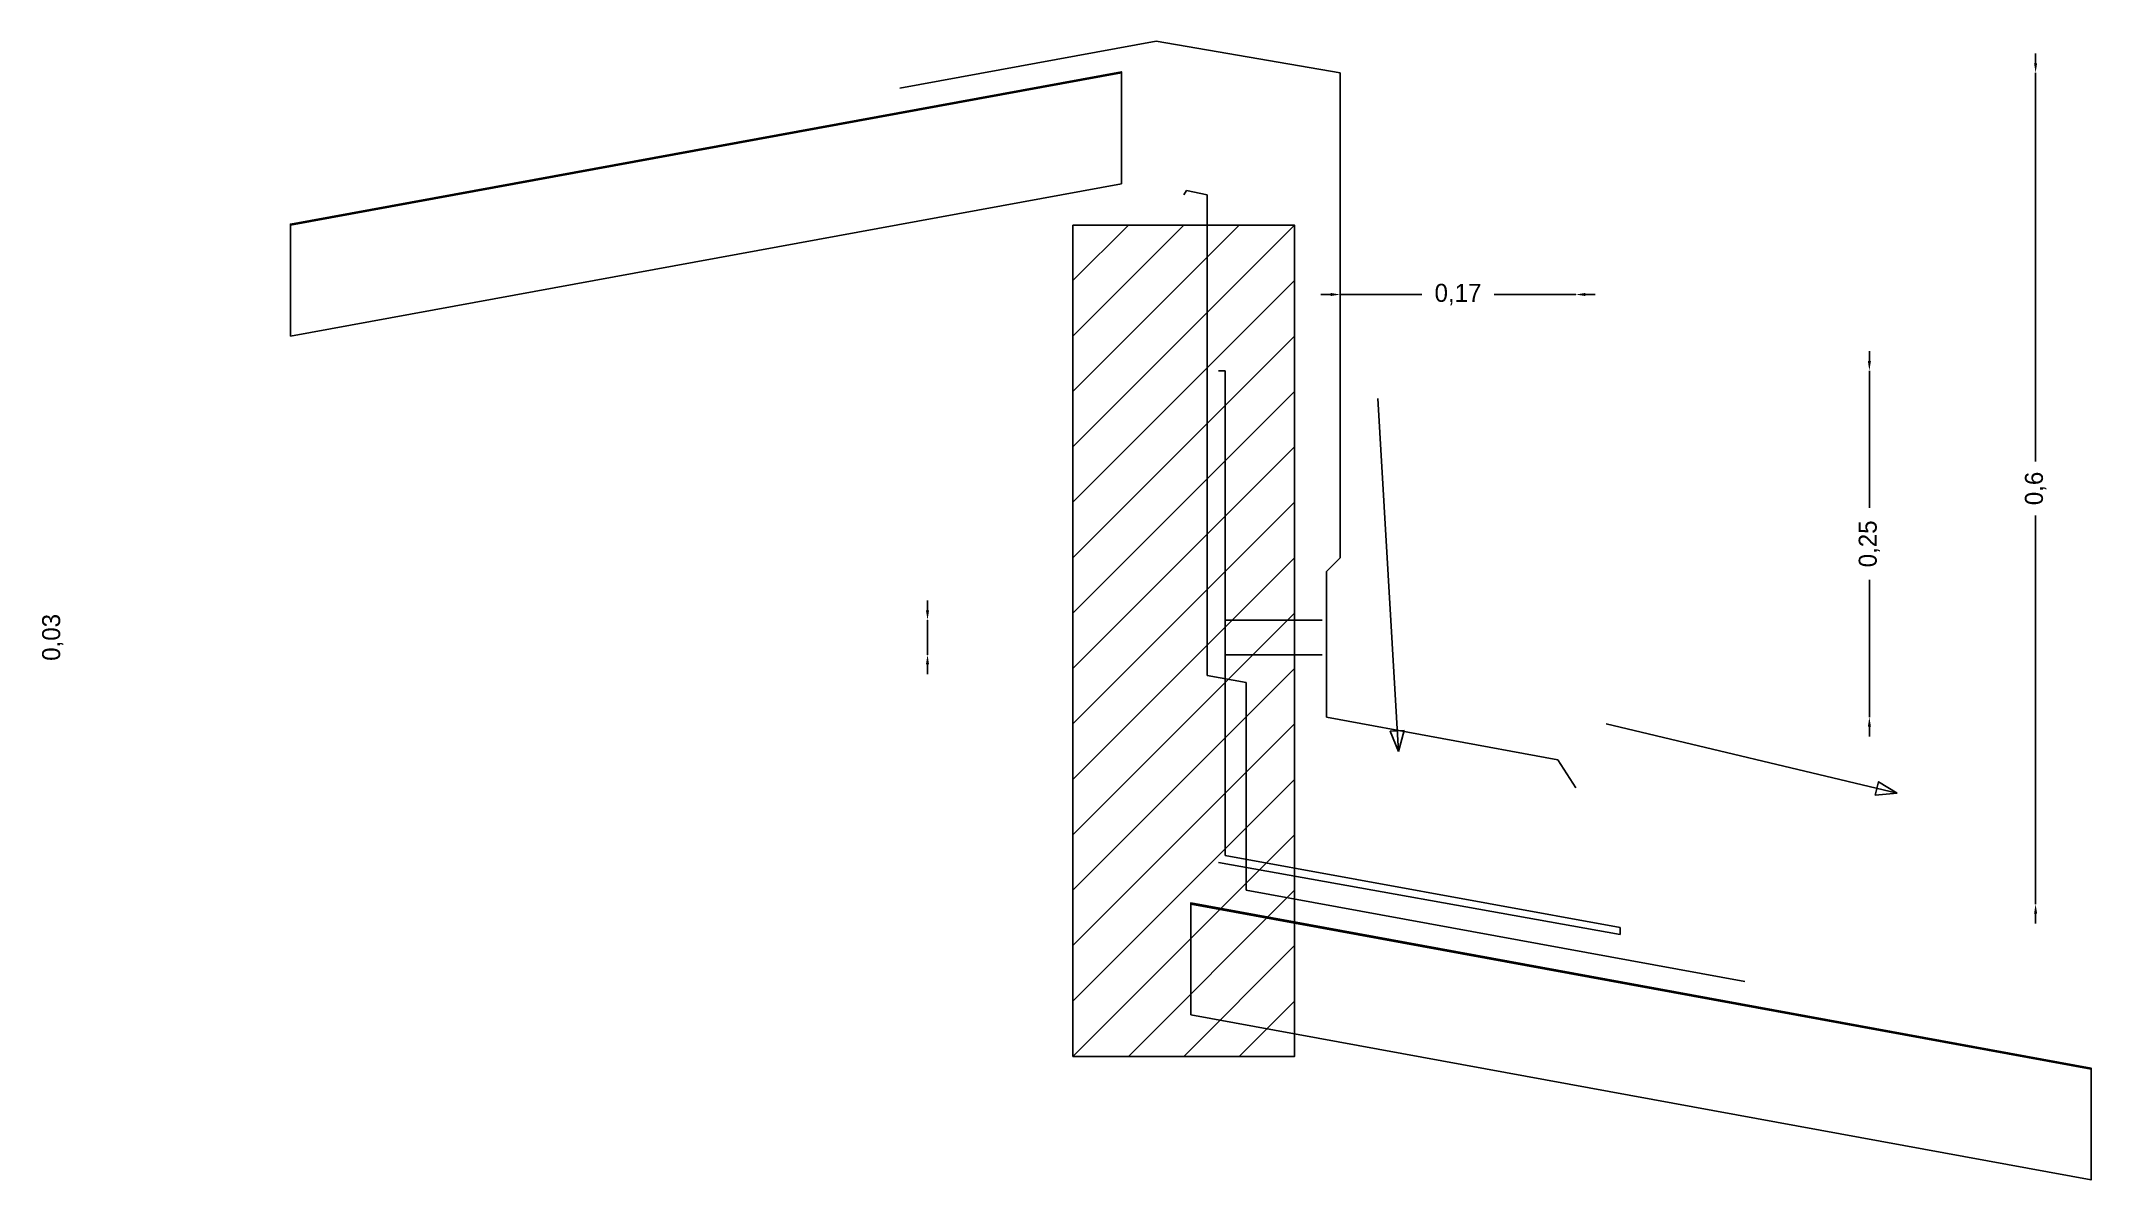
# Model space of a CAD drawing. Header units: metres. Extents: x -0.2 to 11, y 0.2 to 1.
# Drawn here: x -0.18 to 1.3, y 0.211 to 1.033 of the extents above.
import ezdxf

# ---------------------------------------------------------------- set-up
doc = ezdxf.new("R2010")
doc.units = ezdxf.units.M
for name, color, linetype in [('COTAS', 4, 'Continuous'), ('G_MEDIDO', 8, 'Continuous'), ('P_PROPUESTO', 5, 'Continuous')]:
    doc.layers.add(name, color=color, linetype=linetype)
doc.dimstyles.get("Standard").update_dxf_attribs({"dimtxt": 2.5, "dimasz": 2.5, "dimexe": 1.25, "dimexo": 0.625, "dimtad": 1, "dimcen": 2.5, "dimazin": 3, "dimtfac": 1, "dimtmove": 0, "dimatfit": 3})

# ---------------------------------------------------------------- blocks, each defined once
blk = doc.blocks.new('_CLOSEDFILLED')
at = {"color": 0, "linetype": 'BYBLOCK'}
blk.add_solid([(-1, 0.16), (0, 0), (-1, -0.16)], dxfattribs=at)
blk = doc.blocks.new('*D1')
for p, q in [((1.26, 1.017), (1.26, 1.024)), ((1.26, 1.01), (1.26, 1.01)), ((1.26, 0.7295), (1.26, 1.01)), ((1.26, 0.41), (1.26, 0.6905)), ((1.26, 0.41), (1.26, 0.41)), ((1.26, 0.403), (1.26, 0.396))]:
    blk.add_line(p, q)
at = {"layer": 'Defpoints'}
for p in [(1.26, 1.01), (1.26, 0.41), (1.26, 0.41)]:
    blk.add_point(p, dxfattribs=at)
at = {"layer": 'COTAS', "xscale": 0.007, "yscale": 0.007}
for p, rotation in [((1.26, 1.01), 270), ((1.26, 0.41), 90)]:
    blk.add_blockref('_CLOSEDFILLED', p, dxfattribs=dict(at, rotation=rotation))
at = {"layer": 'COTAS', "insert": (1.26, 0.71), "char_height": 0.013, "attachment_point": 5, "rotation": 90}
blk.add_mtext('0,6', dxfattribs=at)
blk = doc.blocks.new('*D2')
for p, q in [((1.14, 0.802), (1.14, 0.809)), ((1.14, 0.795), (1.14, 0.795)), ((1.14, 0.696), (1.14, 0.795)), ((1.14, 0.545), (1.14, 0.644)), ((1.14, 0.545), (1.14, 0.545)), ((1.14, 0.538), (1.14, 0.531))]:
    blk.add_line(p, q)
at = {"layer": 'Defpoints'}
for p in [(1.14, 0.795), (1.14, 0.545), (1.14, 0.545)]:
    blk.add_point(p, dxfattribs=at)
at = {"layer": 'COTAS', "xscale": 0.007, "yscale": 0.007}
for p, rotation in [((1.14, 0.795), 270), ((1.14, 0.545), 90)]:
    blk.add_blockref('_CLOSEDFILLED', p, dxfattribs=dict(at, rotation=rotation))
at = {"layer": 'COTAS', "insert": (1.14, 0.67), "char_height": 0.013, "attachment_point": 5, "rotation": 90}
blk.add_mtext('0,25', dxfattribs=at)
blk = doc.blocks.new('*D3')
for p, q in [((0.751, 0.85), (0.744, 0.85)), ((0.758, 0.85), (0.758, 0.85)), ((0.758, 0.85), (0.817, 0.85)), ((0.869, 0.85), (0.928, 0.85)), ((0.928, 0.85), (0.928, 0.85)), ((0.935, 0.85), (0.942, 0.85))]:
    blk.add_line(p, q)
at = {"layer": 'Defpoints'}
for p in [(0.758, 0.85), (0.758, 0.85), (0.928, 0.85)]:
    blk.add_point(p, dxfattribs=at)
at = {"layer": 'COTAS', "xscale": 0.007, "yscale": 0.007}
blk.add_blockref('_CLOSEDFILLED', (0.758, 0.85), dxfattribs=at)
at = {"layer": 'COTAS', "xscale": 0.007, "yscale": 0.007, "rotation": 180}
blk.add_blockref('_CLOSEDFILLED', (0.928, 0.85), dxfattribs=at)
at = {"layer": 'COTAS', "insert": (0.843, 0.85), "char_height": 0.013, "attachment_point": 5}
blk.add_mtext('0,17', dxfattribs=at)
blk = doc.blocks.new('*D4')
for p, q in [((0.46, 0.622), (0.46, 0.629)), ((0.46, 0.615), (0.46, 0.615)), ((0.46, 0.59), (0.46, 0.615)), ((0.46, 0.59), (0.46, 0.59)), ((0.46, 0.583), (0.46, 0.576))]:
    blk.add_line(p, q)
at = {"layer": 'Defpoints'}
for p in [(0.46, 0.615), (0.46, 0.59), (0.46, 0.59)]:
    blk.add_point(p, dxfattribs=at)
at = {"layer": 'COTAS', "xscale": 0.007, "yscale": 0.007}
for p, rotation in [((0.46, 0.615), 270), ((0.46, 0.59), 90)]:
    blk.add_blockref('_CLOSEDFILLED', p, dxfattribs=dict(at, rotation=rotation))
at = {"layer": 'COTAS', "insert": (-0.1715, 0.6025), "char_height": 0.013, "attachment_point": 5, "rotation": 90}
blk.add_mtext('0,03', dxfattribs=at)

msp = doc.modelspace()

# ---------------------------------------------------------------- linework, layer by layer
at = {"layer": 'G_MEDIDO'}
for p, q in [((0.565, 0.9), (0.565, 0.9)), ((0.565, 0.86), (0.605, 0.9)), ((0.565, 0.82), (0.645, 0.9)), ((0.565, 0.78), (0.685, 0.9)), ((0.565, 0.74), (0.725, 0.9)), ((0.565, 0.7), (0.725, 0.86)), ((0.565, 0.66), (0.725, 0.82)), ((0.565, 0.62), (0.725, 0.78)), ((0.565, 0.58), (0.725, 0.74)), ((0.565, 0.54), (0.725, 0.7)), ((0.565, 0.5), (0.725, 0.66)), ((0.565, 0.46), (0.725, 0.62)), ((0.565, 0.42), (0.725, 0.58)), ((0.565, 0.38), (0.725, 0.54)), ((0.565, 0.34), (0.725, 0.5)), ((0.565, 0.3), (0.725, 0.46)), ((0.605, 0.3), (0.725, 0.42)), ((0.645, 0.3), (0.725, 0.38)), ((0.685, 0.3), (0.725, 0.34))]:
    msp.add_line(p, q, dxfattribs=at)
for points in [[(0, 0.9), (0.6, 1.01), (0.6, 1.0108), (0, 0.9008)], [(0, 0.82), (0.6, 0.93), (0.6, 1.01), (0, 0.9)], [(0.565, 0.3), (0.725, 0.3), (0.725, 0.9), (0.565, 0.9)], [(0.65, 0.41), (1.3, 0.2908), (1.3, 0.2916), (0.65, 0.4108)], [(0.65, 0.33), (1.3, 0.2108), (1.3, 0.2908), (0.65, 0.41)]]:
    msp.add_lwpolyline(points, close=True, dxfattribs=at)
at = {"layer": 'P_PROPUESTO'}
for p, q in [((0.44, 0.999), (0.625, 1.033)), ((0.625, 1.033), (0.758, 1.01)), ((0.758, 1.01), (0.758, 0.66)), ((0.645, 0.922), (0.647, 0.925)), ((0.647, 0.925), (0.662, 0.922)), ((0.662, 0.922), (0.662, 0.575)), ((0.67, 0.795), (0.675, 0.795)), ((0.675, 0.795), (0.675, 0.445)), ((0.785, 0.775), (0.8, 0.52)), ((0.758, 0.66), (0.748, 0.65)), ((0.748, 0.65), (0.748, 0.545)), ((0.675, 0.615), (0.745, 0.615)), ((0.675, 0.59), (0.745, 0.59)), ((0.662, 0.575), (0.69, 0.57)), ((0.69, 0.57), (0.69, 0.42)), ((0.748, 0.545), (0.915, 0.514)), ((0.95, 0.54), (1.16, 0.49)), ((0.915, 0.514), (0.928, 0.494)), ((0.675, 0.445), (0.96, 0.393)), ((0.96, 0.388), (0.67, 0.44)), ((0.69, 0.42), (1.05, 0.354)), ((0.96, 0.393), (0.96, 0.388))]:
    msp.add_line(p, q, dxfattribs=at)
for points in [[(0.8, 0.52), (0.8041, 0.5353), (0.7941, 0.5347)], [(1.16, 0.49), (1.1466, 0.4983), (1.1442, 0.4886)]]:
    msp.add_lwpolyline(points, close=True, dxfattribs=at)

# ---------------------------------------------------------------- dimensions: what is measured, and where the dimension line sits
at = {"layer": 'COTAS'}
for base, p1, p2, picture, middle in [((1.26, 0.41), (1.26, 0.41), (1.26, 1.01), '*D1', (1.26, 0.71)), ((1.14, 0.545), (1.14, 0.545), (1.14, 0.795), '*D2', (1.14, 0.67)), ((0.46, 0.59), (0.46, 0.59), (0.46, 0.615), '*D4', (-0.1715, 0.6025))]:
    dim = msp.add_linear_dim(base=base, p1=p1, p2=p2, angle=90, dimstyle='Standard', override={"dimtxt": 0.013, "dimasz": 0.007}, dxfattribs=at)
    dim.commit()
    dim.dimension.update_dxf_attribs({"geometry": picture, "text_midpoint": middle})
dim = msp.add_linear_dim(base=(0.758, 0.85), p1=(0.758, 0.85), p2=(0.928, 0.85), dimstyle='Standard', override={"dimtxt": 0.013, "dimasz": 0.007}, dxfattribs=at)
dim.commit()
dim.dimension.update_dxf_attribs({"geometry": '*D3', "text_midpoint": (0.843, 0.85)})

doc.saveas('drawing.dxf')
